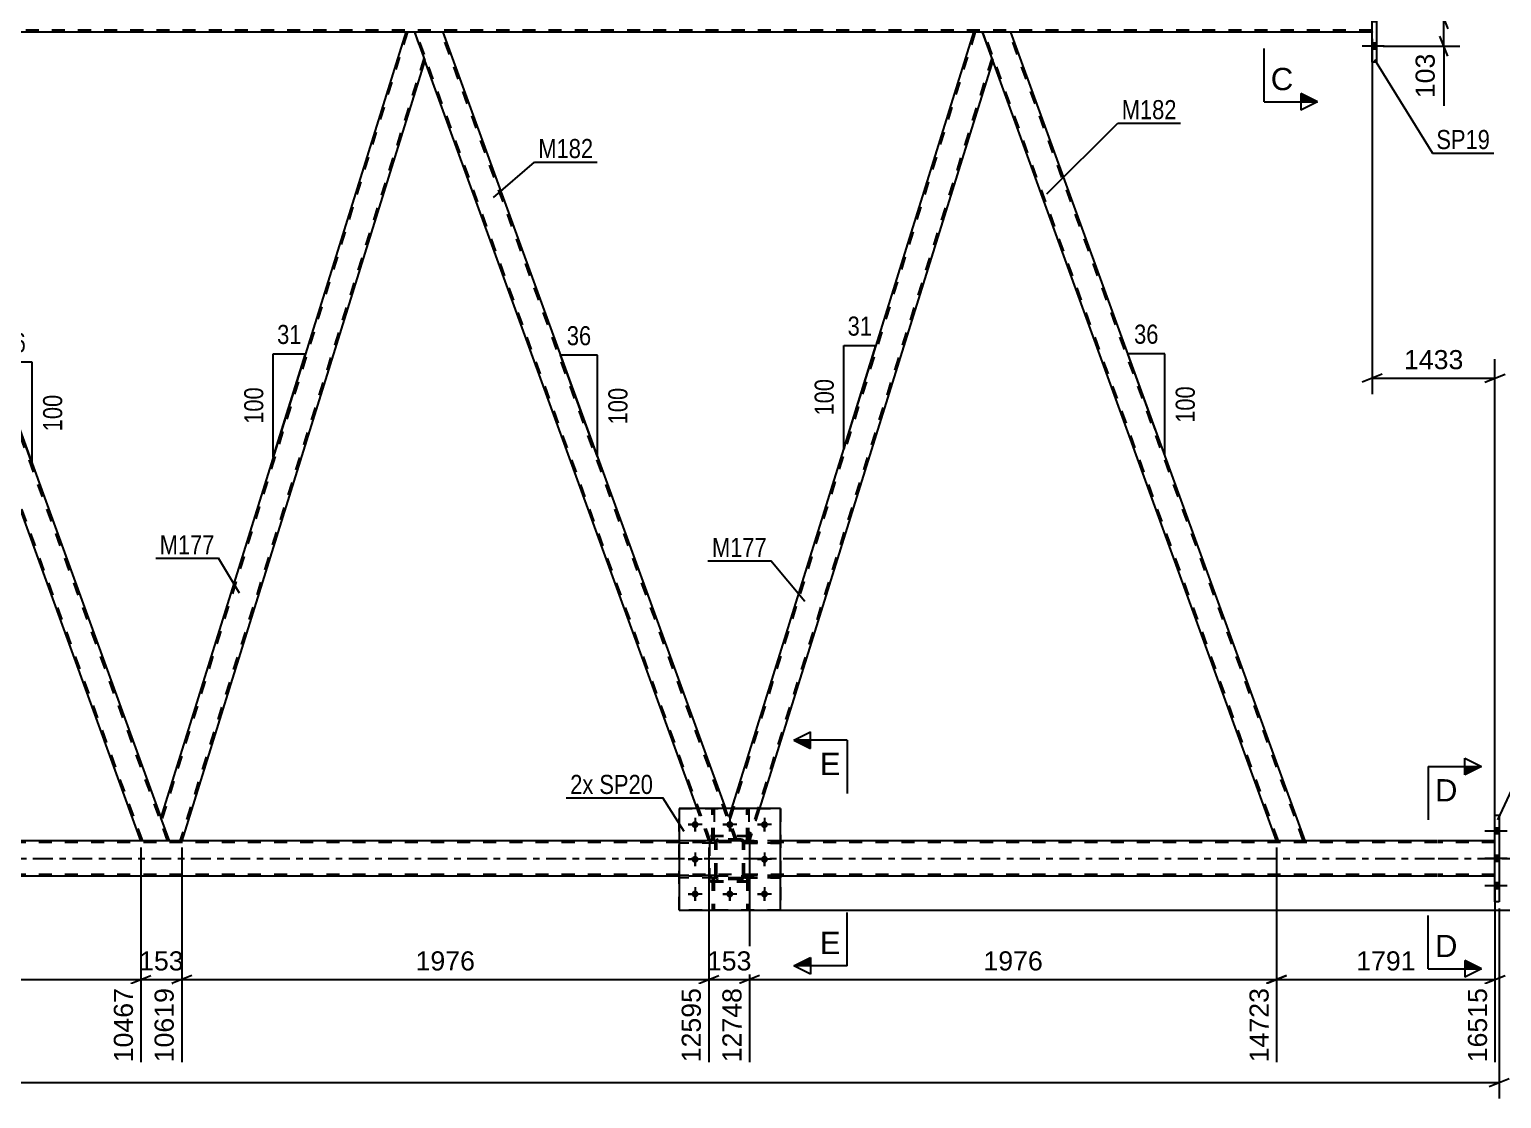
# Model space of a CAD drawing. Header units: millimetres. Extents: x 0 to 841, y 0 to 594.
# Drawn here: x 508.8 to 729.6, y 264.7 to 425 of the extents above; entities that cross this region are included whole.
import ezdxf

# ---------------------------------------------------------------- set-up
doc = ezdxf.new("R2010")
doc.units = ezdxf.units.MM
doc.linetypes.add('DXK_LINE_DOT2', pattern=[3.9198, 1.9599, -1.9599])
doc.linetypes.add('DXK_LINE_DOT3', pattern=[5.9187, 2.979, -0.9799, 0.9799, -0.9799])
doc.styles.add('Arial', font='ARIAL.TTF', dxfattribs={"height": 0.2})
doc.styles.add('Arial Narrow', font='ARIALN.TTF', dxfattribs={"height": 0.2})

# ---------------------------------------------------------------- blocks, each defined once
blk = doc.blocks.new('Bolt-317311778-2483 - 2401')
at = {"linetype": 'Continuous'}
for points in [[(710.79, 430.26), (710.79, 431.14), (710.15, 431.14), (710.15, 430.26)], [(710.79, 430.26), (710.79, 431.14), (710.15, 431.14), (710.15, 430.26)], [(710.79, 430.26), (710.79, 431.14), (710.15, 431.14), (710.15, 430.26)], [(710.79, 426.14), (710.79, 427.02), (710.15, 427.02), (710.15, 426.14)], [(710.79, 426.14), (710.79, 427.02), (710.15, 427.02), (710.15, 426.14)], [(710.79, 422.06), (710.79, 422.94), (710.15, 422.94), (710.15, 422.06)], [(710.79, 422.06), (710.79, 422.94), (710.15, 422.94), (710.15, 422.06)], [(710.79, 422.06), (710.79, 422.94), (710.15, 422.94), (710.15, 422.06)]]:
    blk.add_hatch(color=1, dxfattribs=at).paths.add_polyline_path(points)
at = {"color": 1, "linetype": 'Continuous'}
for p, q in [((711.95, 430.7), (708.63, 430.7)), ((711.95, 430.7), (708.63, 430.7)), ((711.95, 430.7), (708.63, 430.7)), ((710.79, 431.14), (710.15, 431.14)), ((710.79, 431.14), (710.15, 431.14)), ((710.79, 431.14), (710.15, 431.14)), ((710.79, 430.26), (710.15, 430.26)), ((710.79, 430.26), (710.15, 430.26)), ((710.79, 430.26), (710.15, 430.26)), ((711.95, 426.58), (708.63, 426.58)), ((711.95, 426.58), (708.63, 426.58)), ((710.79, 427.02), (710.15, 427.02)), ((710.79, 427.02), (710.15, 427.02)), ((710.79, 426.14), (710.15, 426.14)), ((710.79, 426.14), (710.15, 426.14)), ((711.95, 422.5), (708.63, 422.5)), ((711.95, 422.5), (708.63, 422.5)), ((711.95, 422.5), (708.63, 422.5)), ((710.79, 422.94), (710.15, 422.94)), ((710.79, 422.94), (710.15, 422.94)), ((710.79, 422.94), (710.15, 422.94)), ((710.79, 422.06), (710.15, 422.06)), ((710.79, 422.06), (710.15, 422.06)), ((710.79, 422.06), (710.15, 422.06))]:
    blk.add_line(p, q, dxfattribs=at)
blk = doc.blocks.new('Part-317311778-2814 - 2401')
at = {"color": 2, "linetype": 'Continuous'}
for p, q in [((710.15, 420.1), (710.15, 433.1)), ((710.15, 433.1), (710.79, 433.1)), ((710.79, 433.1), (710.79, 420.1)), ((710.79, 420.1), (710.15, 420.1))]:
    blk.add_line(p, q, dxfattribs=at)
blk = doc.blocks.new('Bolt-317311778-2482 - 2401')
at = {"linetype": 'Continuous'}
for points in [[(729.21, 304.4), (729.21, 305.28), (728.57, 305.28), (728.57, 304.4)], [(729.21, 304.4), (729.21, 305.28), (728.57, 305.28), (728.57, 304.4)], [(729.21, 304.4), (729.21, 305.28), (728.57, 305.28), (728.57, 304.4)], [(729.21, 300.28), (729.21, 301.16), (728.57, 301.16), (728.57, 300.28)], [(729.21, 300.28), (729.21, 301.16), (728.57, 301.16), (728.57, 300.28)], [(729.21, 296.2), (729.21, 297.08), (728.57, 297.08), (728.57, 296.2)], [(729.21, 296.2), (729.21, 297.08), (728.57, 297.08), (728.57, 296.2)], [(729.21, 296.2), (729.21, 297.08), (728.57, 297.08), (728.57, 296.2)]]:
    blk.add_hatch(color=1, dxfattribs=at).paths.add_polyline_path(points)
at = {"color": 1, "linetype": 'Continuous'}
for p, q in [((730.37, 304.84), (727.05, 304.84)), ((730.37, 304.84), (727.05, 304.84)), ((730.37, 304.84), (727.05, 304.84)), ((729.21, 305.28), (728.57, 305.28)), ((729.21, 305.28), (728.57, 305.28)), ((729.21, 305.28), (728.57, 305.28)), ((729.21, 304.4), (728.57, 304.4)), ((729.21, 304.4), (728.57, 304.4)), ((729.21, 304.4), (728.57, 304.4)), ((730.37, 300.72), (727.05, 300.72)), ((730.37, 300.72), (727.05, 300.72)), ((729.21, 301.16), (728.57, 301.16)), ((729.21, 301.16), (728.57, 301.16)), ((729.21, 300.28), (728.57, 300.28)), ((729.21, 300.28), (728.57, 300.28)), ((730.37, 296.64), (727.05, 296.64)), ((730.37, 296.64), (727.05, 296.64)), ((730.37, 296.64), (727.05, 296.64)), ((729.21, 297.08), (728.57, 297.08)), ((729.21, 297.08), (728.57, 297.08)), ((729.21, 297.08), (728.57, 297.08)), ((729.21, 296.2), (728.57, 296.2)), ((729.21, 296.2), (728.57, 296.2)), ((729.21, 296.2), (728.57, 296.2))]:
    blk.add_line(p, q, dxfattribs=at)
blk = doc.blocks.new('Part-317311778-2515 - 2401')
at = {"color": 7, "linetype": 'DXK_LINE_DOT2'}
for p, q in [((719.95, 303.14), (106.9, 303.14)), ((621.44, 303.38), (606.24, 303.38)), ((728.57, 303.14), (720.05, 303.14)), ((728.57, 298.1), (728.57, 303.38)), ((719.95, 298.34), (106.9, 298.34)), ((621.44, 298.1), (606.24, 298.1)), ((728.57, 298.34), (720.05, 298.34))]:
    blk.add_line(p, q, dxfattribs=at)
at = {"color": 2, "linetype": 'Continuous'}
for p, q in [((606.24, 303.38), (451.17, 303.38)), ((719.95, 303.38), (621.44, 303.38)), ((728.57, 303.38), (720.05, 303.38)), ((606.24, 298.1), (451.17, 298.1)), ((719.95, 298.1), (621.44, 298.1)), ((728.57, 298.1), (720.05, 298.1))]:
    blk.add_line(p, q, dxfattribs=at)
at = {"color": 7, "linetype": 'DXK_LINE_DOT3'}
for p, q in [((106.9, 300.74), (719.95, 300.74)), ((720.05, 300.74), (728.57, 300.74))]:
    blk.add_line(p, q, dxfattribs=at)
blk = doc.blocks.new('Part-317311778-2725 - 2401')
at = {"color": 2, "linetype": 'Continuous'}
for p, q in [((611.19, 308.2), (611.19, 308.2)), ((611.51, 308.2), (611.19, 308.2)), ((611.51, 308.2), (611.51, 308.2))]:
    blk.add_line(p, q, dxfattribs=at)
at = {"color": 7, "linetype": 'DXK_LINE_DOT2'}
for p, q in [((611.19, 303.36), (611.19, 308.2)), ((611.51, 303.36), (611.51, 308.2)), ((611.19, 303.96), (611.51, 303.96)), ((611.51, 303.36), (611.19, 303.36))]:
    blk.add_line(p, q, dxfattribs=at)
blk = doc.blocks.new('Part-317311778-2729 - 2401')
at = {"color": 7, "linetype": 'DXK_LINE_DOT2'}
for p, q in [((611.64, 303.12), (611.67, 303.3)), ((611.67, 303.3), (611.64, 303.12)), ((611.64, 298.08), (611.64, 303.12)), ((611.88, 303.12), (611.9, 303.21)), ((611.88, 298.08), (611.88, 303.12)), ((611.9, 303.21), (611.95, 303.29)), ((611.93, 303.56), (612.12, 303.6)), ((612.12, 303.6), (611.93, 303.56)), ((611.95, 303.29), (612.03, 303.34)), ((612.03, 303.34), (612.12, 303.36)), ((615.56, 303.6), (612.12, 303.6)), ((612.12, 303.36), (615.56, 303.36)), ((615.56, 303.6), (615.74, 303.56)), ((615.74, 303.56), (615.56, 303.6)), ((615.56, 303.36), (615.65, 303.34)), ((615.65, 303.34), (615.73, 303.29)), ((615.73, 303.29), (615.78, 303.21)), ((615.78, 303.21), (615.8, 303.12)), ((615.8, 298.08), (615.8, 303.12)), ((616, 303.3), (616.04, 303.12)), ((616.04, 303.12), (616, 303.3)), ((616.04, 298.08), (616.04, 303.12)), ((611.67, 297.9), (611.64, 298.08)), ((611.64, 298.08), (611.67, 297.9)), ((611.9, 297.99), (611.88, 298.08)), ((611.95, 297.91), (611.9, 297.99)), ((615.78, 297.99), (615.73, 297.91)), ((615.8, 298.08), (615.78, 297.99)), ((616.04, 298.08), (616, 297.9)), ((616, 297.9), (616.04, 298.08)), ((612.12, 297.6), (611.93, 297.64)), ((611.93, 297.64), (612.12, 297.6)), ((612.03, 297.86), (611.95, 297.91)), ((612.12, 297.84), (612.03, 297.86)), ((615.56, 297.84), (612.12, 297.84)), ((615.56, 297.6), (612.12, 297.6)), ((615.65, 297.86), (615.56, 297.84)), ((615.74, 297.64), (615.56, 297.6)), ((615.56, 297.6), (615.74, 297.64)), ((615.73, 297.91), (615.65, 297.86))]:
    blk.add_line(p, q, dxfattribs=at)
at = {"color": 7, "linetype": 'DXK_LINE_DOT3'}
blk.add_line((613.84, 300.6), (613.84, 300.6), dxfattribs=at)
at = {"color": 7, "linetype": 'DXK_LINE_DOT2'}
for centre, start, end in [((612.12, 303.12), 112.5, 157.5), ((612.12, 303.12), 112.5, 157.5), ((615.56, 303.12), 22.5, 67.5), ((615.56, 303.12), 22.5, 67.5), ((612.12, 298.08), 202.5, 247.5), ((612.12, 298.08), 202.5, 247.5), ((615.56, 298.08), 292.5, 337.5), ((615.56, 298.08), 292.5, 337.5)]:
    blk.add_arc(centre, 0.48, start, end, dxfattribs=at)
blk = doc.blocks.new('Part-317311778-2520 - 2401')
at = {"color": 7, "linetype": 'DXK_LINE_DOT2'}
for p, q in [((710.15, 428.6), (710.15, 424.6)), ((710.15, 424.92), (74.08, 424.92)), ((570.83, 424.6), (565.26, 424.6)), ((655.97, 424.6), (650.39, 424.6))]:
    blk.add_line(p, q, dxfattribs=at)
at = {"color": 2, "linetype": 'Continuous'}
for p, q in [((565.26, 424.6), (485.7, 424.6)), ((650.39, 424.6), (570.83, 424.6)), ((710.15, 424.6), (655.97, 424.6))]:
    blk.add_line(p, q, dxfattribs=at)
blk = doc.blocks.new('Bolt-317311778-2475 - 2401')
at = {"linetype": 'Continuous'}
for points in [[(609.16, 305.8, -1), (608.12, 305.8, -1)], [(614.36, 305.8, -1), (613.32, 305.8, -1)], [(619.56, 305.8, -1), (618.52, 305.8, -1)], [(609.16, 300.6, -1), (608.12, 300.6, -1)], [(619.56, 300.6, -1), (618.52, 300.6, -1)], [(609.16, 295.4, -1), (608.12, 295.4, -1)], [(614.36, 295.4, -1), (613.32, 295.4, -1)], [(619.56, 295.4, -1), (618.52, 295.4, -1)]]:
    blk.add_hatch(color=1, dxfattribs=at).paths.add_polyline_path(points)
at = {"color": 1, "linetype": 'Continuous'}
for p, q in [((608.64, 306.84), (608.64, 304.76)), ((613.84, 306.84), (613.84, 304.76)), ((619.04, 306.84), (619.04, 304.76)), ((609.68, 305.8), (607.6, 305.8)), ((614.88, 305.8), (612.8, 305.8)), ((620.08, 305.8), (618, 305.8)), ((609.68, 300.6), (607.6, 300.6)), ((608.64, 301.64), (608.64, 299.56)), ((620.08, 300.6), (618, 300.6)), ((619.04, 301.64), (619.04, 299.56)), ((608.64, 296.44), (608.64, 294.36)), ((613.84, 296.44), (613.84, 294.36)), ((619.04, 296.44), (619.04, 294.36)), ((609.68, 295.4), (607.6, 295.4)), ((614.88, 295.4), (612.8, 295.4)), ((620.08, 295.4), (618, 295.4))]:
    blk.add_line(p, q, dxfattribs=at)
blk = doc.blocks.new('Bolt-317311778-2476 - 2401')
at = {"color": 1, "linetype": 'Continuous'}
for p, q in [((608.64, 306.84), (608.64, 306.15)), ((613.84, 306.84), (613.84, 306.15)), ((619.04, 306.84), (619.04, 306.15)), ((607.6, 305.8), (608.29, 305.8)), ((608.64, 304.76), (608.64, 305.45)), ((609.68, 305.8), (608.99, 305.8)), ((612.8, 305.8), (613.49, 305.8)), ((613.84, 304.76), (613.84, 305.45)), ((614.88, 305.8), (614.19, 305.8)), ((618, 305.8), (618.69, 305.8)), ((619.04, 304.76), (619.04, 305.45)), ((620.08, 305.8), (619.39, 305.8)), ((607.6, 300.6), (608.29, 300.6)), ((608.64, 301.64), (608.64, 300.95)), ((608.64, 299.56), (608.64, 300.25)), ((609.68, 300.6), (608.99, 300.6)), ((618, 300.6), (618.69, 300.6)), ((619.04, 301.64), (619.04, 300.95)), ((619.04, 299.56), (619.04, 300.25)), ((620.08, 300.6), (619.39, 300.6)), ((608.64, 296.44), (608.64, 295.75)), ((613.84, 296.44), (613.84, 295.75)), ((619.04, 296.44), (619.04, 295.75)), ((607.6, 295.4), (608.29, 295.4)), ((608.64, 294.36), (608.64, 295.05)), ((609.68, 295.4), (608.99, 295.4)), ((612.8, 295.4), (613.49, 295.4)), ((613.84, 294.36), (613.84, 295.05)), ((614.88, 295.4), (614.19, 295.4)), ((618, 295.4), (618.69, 295.4)), ((619.04, 294.36), (619.04, 295.05)), ((620.08, 295.4), (619.39, 295.4))]:
    blk.add_line(p, q, dxfattribs=at)
blk = doc.blocks.new('Part-317311778-2500 - 2401')
at = {"color": 7, "linetype": 'DXK_LINE_DOT2'}
for p, q in [((616.84, 304), (610.84, 304)), ((610.84, 297.2), (610.84, 304)), ((616.84, 297.2), (616.84, 304)), ((616.84, 297.2), (610.84, 297.2))]:
    blk.add_line(p, q, dxfattribs=at)
blk = doc.blocks.new('Part-317311778-2715 - 2401')
at = {"color": 2, "linetype": 'Continuous'}
for p, q in [((621.44, 308.2), (606.24, 308.2)), ((606.24, 308.2), (606.24, 293)), ((621.44, 293), (621.44, 308.2)), ((606.24, 293), (621.44, 293))]:
    blk.add_line(p, q, dxfattribs=at)
blk = doc.blocks.new('Part-317311778-2720 - 2401')
at = {"color": 7, "linetype": 'DXK_LINE_DOT2'}
for p, q in [((606.24, 293), (606.24, 308.2)), ((606.24, 308.2), (621.44, 308.2)), ((621.44, 308.2), (621.44, 293)), ((621.44, 293), (606.24, 293))]:
    blk.add_line(p, q, dxfattribs=at)
blk = doc.blocks.new('Part-317311778-2721 - 2401')
at = {"color": 7, "linetype": 'DXK_LINE_DOT2'}
for p, q in [((616.04, 303.04), (616.04, 303.36)), ((616.04, 303.36), (621.44, 303.36)), ((621.44, 303.04), (616.04, 303.04)), ((616.64, 303.04), (616.64, 303.36)), ((621.44, 303.36), (621.44, 303.04))]:
    blk.add_line(p, q, dxfattribs=at)
blk = doc.blocks.new('Part-317311778-2722 - 2401')
at = {"color": 7, "linetype": 'DXK_LINE_DOT2'}
for p, q in [((616.04, 297.84), (616.04, 298.16)), ((616.04, 298.16), (621.44, 298.16)), ((616.64, 297.84), (616.64, 298.16)), ((621.44, 298.16), (621.44, 297.84)), ((621.44, 297.84), (616.04, 297.84))]:
    blk.add_line(p, q, dxfattribs=at)
blk = doc.blocks.new('Part-317311778-2723 - 2401')
at = {"color": 7, "linetype": 'DXK_LINE_DOT2'}
for p, q in [((611.64, 303.36), (606.24, 303.36)), ((606.24, 303.04), (606.24, 303.36)), ((611.64, 303.04), (606.24, 303.04)), ((611.04, 303.04), (611.04, 303.36)), ((611.64, 303.36), (611.64, 303.04))]:
    blk.add_line(p, q, dxfattribs=at)
blk = doc.blocks.new('Part-317311778-2724 - 2401')
at = {"color": 7, "linetype": 'DXK_LINE_DOT2'}
for p, q in [((611.64, 298.16), (606.24, 298.16)), ((606.24, 297.84), (606.24, 298.16)), ((611.04, 297.84), (611.04, 298.16)), ((611.64, 298.16), (611.64, 297.84)), ((611.64, 297.84), (606.24, 297.84))]:
    blk.add_line(p, q, dxfattribs=at)
blk = doc.blocks.new('Part-317311778-2726 - 2401')
at = {"color": 2, "linetype": 'Continuous'}
for p, q in [((616.39, 308.2), (616.39, 308.2)), ((616.71, 308.2), (616.39, 308.2)), ((616.71, 308.2), (616.71, 308.2))]:
    blk.add_line(p, q, dxfattribs=at)
at = {"color": 7, "linetype": 'DXK_LINE_DOT2'}
for p, q in [((616.39, 303.36), (616.39, 308.2)), ((616.71, 303.36), (616.71, 308.2)), ((616.39, 303.96), (616.71, 303.96)), ((616.71, 303.36), (616.39, 303.36))]:
    blk.add_line(p, q, dxfattribs=at)
blk = doc.blocks.new('Part-317311778-2727 - 2401')
at = {"color": 7, "linetype": 'DXK_LINE_DOT2'}
for p, q in [((611.51, 297.84), (611.19, 297.84)), ((611.19, 297.84), (611.19, 293)), ((611.19, 297.24), (611.51, 297.24)), ((611.51, 297.84), (611.51, 293)), ((611.19, 293), (611.51, 293))]:
    blk.add_line(p, q, dxfattribs=at)
blk = doc.blocks.new('Part-317311778-2728 - 2401')
at = {"color": 7, "linetype": 'DXK_LINE_DOT2'}
for p, q in [((616.71, 297.84), (616.39, 297.84)), ((616.39, 297.84), (616.39, 293)), ((616.39, 297.24), (616.71, 297.24)), ((616.71, 297.84), (616.71, 293)), ((616.39, 293), (616.71, 293))]:
    blk.add_line(p, q, dxfattribs=at)
blk = doc.blocks.new('Part-317311778-2730 - 2401')
at = {"color": 7, "linetype": 'DXK_LINE_DOT2'}
for p, q in [((621.44, 303.36), (616.04, 303.36)), ((616.04, 303.36), (616.04, 303.04)), ((616.04, 303.04), (621.44, 303.04)), ((616.64, 303.04), (616.64, 303.36)), ((621.44, 303.04), (621.44, 303.36))]:
    blk.add_line(p, q, dxfattribs=at)
blk = doc.blocks.new('Part-317311778-2731 - 2401')
at = {"color": 7, "linetype": 'DXK_LINE_DOT2'}
for p, q in [((621.44, 298.16), (616.04, 298.16)), ((616.04, 298.16), (616.04, 297.84)), ((616.64, 297.84), (616.64, 298.16)), ((621.44, 297.84), (621.44, 298.16)), ((616.04, 297.84), (621.44, 297.84))]:
    blk.add_line(p, q, dxfattribs=at)
blk = doc.blocks.new('Part-317311778-2732 - 2401')
at = {"color": 7, "linetype": 'DXK_LINE_DOT2'}
for p, q in [((611.64, 303.36), (606.24, 303.36)), ((606.24, 303.36), (606.24, 303.04)), ((611.64, 303.04), (606.24, 303.04)), ((611.04, 303.04), (611.04, 303.36)), ((611.64, 303.04), (611.64, 303.36))]:
    blk.add_line(p, q, dxfattribs=at)
blk = doc.blocks.new('Part-317311778-2733 - 2401')
at = {"color": 7, "linetype": 'DXK_LINE_DOT2'}
for p, q in [((611.64, 298.16), (606.24, 298.16)), ((606.24, 298.16), (606.24, 297.84)), ((611.04, 297.84), (611.04, 298.16)), ((611.64, 297.84), (611.64, 298.16)), ((611.64, 297.84), (606.24, 297.84))]:
    blk.add_line(p, q, dxfattribs=at)
blk = doc.blocks.new('Part-317311778-2734 - 2401')
at = {"color": 7, "linetype": 'DXK_LINE_DOT2'}
for p, q in [((611.19, 303.36), (611.19, 308.2)), ((611.19, 308.2), (611.51, 308.2)), ((611.51, 308.2), (611.51, 303.36)), ((611.19, 303.96), (611.51, 303.96)), ((611.51, 303.36), (611.19, 303.36))]:
    blk.add_line(p, q, dxfattribs=at)
blk = doc.blocks.new('Part-317311778-2735 - 2401')
at = {"color": 7, "linetype": 'DXK_LINE_DOT2'}
for p, q in [((616.39, 303.36), (616.39, 308.2)), ((616.39, 308.2), (616.71, 308.2)), ((616.71, 308.2), (616.71, 303.36)), ((616.39, 303.96), (616.71, 303.96)), ((616.71, 303.36), (616.39, 303.36))]:
    blk.add_line(p, q, dxfattribs=at)
blk = doc.blocks.new('Part-317311778-2736 - 2401')
at = {"color": 7, "linetype": 'DXK_LINE_DOT2'}
for p, q in [((611.19, 297.84), (611.51, 297.84)), ((611.19, 297.84), (611.19, 293)), ((611.19, 297.24), (611.51, 297.24)), ((611.51, 297.84), (611.51, 293)), ((611.51, 293), (611.19, 293))]:
    blk.add_line(p, q, dxfattribs=at)
blk = doc.blocks.new('Part-317311778-2737 - 2401')
at = {"color": 7, "linetype": 'DXK_LINE_DOT2'}
for p, q in [((616.39, 297.84), (616.71, 297.84)), ((616.39, 297.84), (616.39, 293)), ((616.39, 297.24), (616.71, 297.24)), ((616.71, 297.84), (616.71, 293)), ((616.71, 293), (616.39, 293))]:
    blk.add_line(p, q, dxfattribs=at)
blk = doc.blocks.new('Part-317311778-2738 - 2401')
at = {"color": 7, "linetype": 'DXK_LINE_DOT2'}
for p, q in [((611.64, 303.12), (611.67, 303.3)), ((611.67, 303.3), (611.64, 303.12)), ((611.64, 298.08), (611.64, 303.12)), ((611.88, 303.12), (611.9, 303.21)), ((611.88, 298.08), (611.88, 303.12)), ((611.9, 303.21), (611.95, 303.29)), ((611.93, 303.56), (612.12, 303.6)), ((612.12, 303.6), (611.93, 303.56)), ((611.95, 303.29), (612.03, 303.34)), ((612.03, 303.34), (612.12, 303.36)), ((615.56, 303.6), (612.12, 303.6)), ((612.12, 303.36), (615.56, 303.36)), ((615.56, 303.6), (615.74, 303.56)), ((615.74, 303.56), (615.56, 303.6)), ((615.56, 303.36), (615.65, 303.34)), ((615.65, 303.34), (615.73, 303.29)), ((615.73, 303.29), (615.78, 303.21)), ((615.78, 303.21), (615.8, 303.12)), ((615.8, 298.08), (615.8, 303.12)), ((616, 303.3), (616.04, 303.12)), ((616.04, 303.12), (616, 303.3)), ((616.04, 298.08), (616.04, 303.12)), ((611.67, 297.9), (611.64, 298.08)), ((611.64, 298.08), (611.67, 297.9)), ((611.9, 297.99), (611.88, 298.08)), ((611.95, 297.91), (611.9, 297.99)), ((615.78, 297.99), (615.73, 297.91)), ((615.8, 298.08), (615.78, 297.99)), ((616.04, 298.08), (616, 297.9)), ((616, 297.9), (616.04, 298.08)), ((612.12, 297.6), (611.93, 297.64)), ((611.93, 297.64), (612.12, 297.6)), ((612.03, 297.86), (611.95, 297.91)), ((612.12, 297.84), (612.03, 297.86)), ((615.56, 297.84), (612.12, 297.84)), ((615.56, 297.6), (612.12, 297.6)), ((615.65, 297.86), (615.56, 297.84)), ((615.74, 297.64), (615.56, 297.6)), ((615.56, 297.6), (615.74, 297.64)), ((615.73, 297.91), (615.65, 297.86))]:
    blk.add_line(p, q, dxfattribs=at)
at = {"color": 7, "linetype": 'DXK_LINE_DOT3'}
blk.add_line((613.84, 300.6), (613.84, 300.6), dxfattribs=at)
at = {"color": 7, "linetype": 'DXK_LINE_DOT2'}
for centre, start, end in [((612.12, 303.12), 112.5, 157.5), ((612.12, 303.12), 112.5, 157.5), ((615.56, 303.12), 22.5, 67.5), ((615.56, 303.12), 22.5, 67.5), ((612.12, 298.08), 202.5, 247.5), ((612.12, 298.08), 202.5, 247.5), ((615.56, 298.08), 292.5, 337.5), ((615.56, 298.08), 292.5, 337.5)]:
    blk.add_arc(centre, 0.48, start, end, dxfattribs=at)
blk = doc.blocks.new('Part-317311778-2739 - 2401')
at = {"color": 7, "linetype": 'DXK_LINE_DOT2'}
for p, q in [((616.84, 304.14), (610.84, 304.14)), ((610.84, 297.34), (610.84, 304.14)), ((616.84, 297.34), (616.84, 304.14)), ((616.84, 297.34), (610.84, 297.34))]:
    blk.add_line(p, q, dxfattribs=at)
blk = doc.blocks.new('Part-317311778-2884 - 2401')
at = {"color": 2, "linetype": 'Continuous'}
for p, q in [((485.7, 424.6), (481.44, 424.6)), ((485.7, 424.6), (528.56, 306.85)), ((525.56, 303.38), (482.99, 420.35))]:
    blk.add_line(p, q, dxfattribs=at)
at = {"color": 7, "linetype": 'DXK_LINE_DOT2'}
for p, q in [((481.44, 424.6), (482.99, 420.35)), ((525.82, 303.38), (481.7, 424.6)), ((481.7, 424.6), (481.72, 424.6)), ((529.56, 303.38), (485.44, 424.6)), ((529.82, 303.38), (528.56, 306.85)), ((529.82, 303.38), (525.56, 303.38))]:
    blk.add_line(p, q, dxfattribs=at)
blk = doc.blocks.new('Part-317311778-2809 - 2401')
at = {"color": 2, "linetype": 'Continuous'}
for p, q in [((728.57, 294.24), (728.57, 307.24)), ((728.57, 307.24), (729.21, 307.24)), ((729.21, 307.24), (729.21, 294.24)), ((729.21, 294.24), (728.57, 294.24))]:
    blk.add_line(p, q, dxfattribs=at)
blk = doc.blocks.new('Part-317311778-2834 - 2401')
at = {"color": 7, "linetype": 'DXK_LINE_DOT2'}
for p, q in [((650.65, 424.6), (613.83, 306.48)), ((653.12, 420.73), (616.55, 303.38)), ((614.11, 308.2), (613.69, 306.85)), ((614.95, 303.38), (613.69, 306.85)), ((618.3, 308.2), (616.8, 303.38)), ((616.8, 303.38), (614.95, 303.38))]:
    blk.add_line(p, q, dxfattribs=at)
at = {"color": 2, "linetype": 'Continuous'}
for p, q in [((650.39, 424.6), (614.11, 308.2)), ((651.71, 424.6), (650.39, 424.6)), ((653.26, 420.35), (651.71, 424.6)), ((653.26, 420.35), (618.3, 308.2))]:
    blk.add_line(p, q, dxfattribs=at)
blk = doc.blocks.new('Part-317311778-2839 - 2401')
at = {"color": 2, "linetype": 'Continuous'}
for p, q in [((565.26, 424.6), (528.56, 306.85)), ((566.58, 424.6), (565.26, 424.6)), ((566.58, 424.6), (568.12, 420.35)), ((568.12, 420.35), (531.67, 303.38)), ((529.82, 303.38), (528.56, 306.85))]:
    blk.add_line(p, q, dxfattribs=at)
at = {"color": 7, "linetype": 'DXK_LINE_DOT2'}
for p, q in [((565.51, 424.6), (528.69, 306.48)), ((567.99, 420.73), (531.41, 303.38)), ((531.67, 303.38), (529.82, 303.38))]:
    blk.add_line(p, q, dxfattribs=at)
blk = doc.blocks.new('Part-317311778-2874 - 2401')
at = {"color": 2, "linetype": 'Continuous'}
for p, q in [((655.97, 424.6), (651.71, 424.6)), ((700.09, 303.38), (655.97, 424.6)), ((695.83, 303.38), (653.26, 420.35))]:
    blk.add_line(p, q, dxfattribs=at)
at = {"color": 7, "linetype": 'DXK_LINE_DOT2'}
for p, q in [((651.71, 424.6), (653.26, 420.35)), ((696.09, 303.38), (651.97, 424.6)), ((651.97, 424.6), (651.99, 424.6)), ((699.83, 303.38), (655.71, 424.6)), ((700.09, 303.38), (695.83, 303.38))]:
    blk.add_line(p, q, dxfattribs=at)
blk = doc.blocks.new('Part-317311778-2879 - 2401')
at = {"color": 2, "linetype": 'Continuous'}
for p, q in [((570.83, 424.6), (566.58, 424.6)), ((570.83, 424.6), (613.2, 308.2)), ((608.95, 308.2), (568.12, 420.35))]:
    blk.add_line(p, q, dxfattribs=at)
at = {"color": 7, "linetype": 'DXK_LINE_DOT2'}
for p, q in [((566.58, 424.6), (568.12, 420.35)), ((610.95, 303.38), (566.83, 424.6)), ((566.83, 424.6), (566.85, 424.6)), ((614.7, 303.38), (570.58, 424.6)), ((610.7, 303.38), (608.95, 308.2)), ((614.95, 303.38), (613.2, 308.2)), ((614.95, 303.38), (610.7, 303.38))]:
    blk.add_line(p, q, dxfattribs=at)
blk = doc.blocks.new('StraightDimension-317311778-3072 - 2401')
at = {"color": 7, "linetype": 'Continuous'}
for p, q in [((525.56, 302.38), (525.56, 270.17)), ((531.67, 302.38), (531.67, 270.17)), ((524.06, 281.99), (527.06, 283.19)), ((525.56, 282.59), (531.67, 282.59)), ((533.17, 283.19), (530.17, 281.99))]:
    blk.add_line(p, q, dxfattribs=at)
at = {"color": 0}
blk.add_wipeout([(532.55, 283.34), (532.55, 287.54), (524.68, 287.54), (524.68, 283.34)], dxfattribs=at)
at = {"color": 0, "linetype": 'Continuous'}
blk.add_wipeout([(531.07, 281.89), (526.87, 281.89), (526.87, 269.57), (531.07, 269.57)], dxfattribs=at)
at = {"color": 3, "style": 'Arial'}
blk.add_text('153', height=2.865, dxfattribs=at).set_placement((525.28, 283.94))
at = {"color": 3, "linetype": 'Continuous', "style": 'Arial'}
blk.add_text('10619', height=2.865, rotation=90.0002, dxfattribs=at).set_placement((530.47, 270.17))
blk = doc.blocks.new('AngleDimension-317311778-10667 - 2401')
at = {"color": 7, "linetype": 'Continuous'}
for p, q in [((677.69, 364.93), (673.51, 376.4)), ((679.06, 376.4), (673.51, 376.4)), ((679.06, 361.17), (673.51, 376.4)), ((679.06, 361.17), (679.06, 376.4))]:
    blk.add_line(p, q, dxfattribs=at)
at = {"color": 0}
for points in [[(678.71, 377.3), (678.71, 381.5), (673.86, 381.5), (673.86, 377.3)], [(684.16, 372.13), (679.96, 372.13), (679.96, 365.44), (684.16, 365.44)]]:
    blk.add_wipeout(points, dxfattribs=at)
at = {"color": 3, "style": 'Arial Narrow'}
blk.add_text('36', height=2.863, dxfattribs=at).set_placement((674.46, 377.9))
blk.add_text('100', height=2.863, rotation=90.0002, dxfattribs=at).set_placement((683.56, 366.04))
blk = doc.blocks.new('StraightDimension-317311778-3341 - 2401')
at = {"color": 7, "linetype": 'Continuous'}
for p, q in [((729.21, 293.24), (729.21, 264.74)), ((64.82, 267.14), (729.21, 267.14)), ((727.71, 266.54), (730.71, 267.74))]:
    blk.add_line(p, q, dxfattribs=at)
blk = doc.blocks.new('AngleDimension-317311778-10639 - 2401')
at = {"color": 7, "linetype": 'Continuous'}
for p, q in [((545.4, 376.36), (550.22, 376.36)), ((545.4, 360.9), (550.22, 376.36)), ((545.4, 360.9), (545.4, 376.36)), ((546.49, 364.39), (550.22, 376.36))]:
    blk.add_line(p, q, dxfattribs=at)
at = {"color": 0}
for points in [[(550.24, 377.26), (550.24, 381.46), (545.38, 381.46), (545.38, 377.26)], [(544.5, 371.97), (540.3, 371.97), (540.3, 365.29), (544.5, 365.29)]]:
    blk.add_wipeout(points, dxfattribs=at)
at = {"color": 3, "style": 'Arial Narrow'}
blk.add_text('31', height=2.863, dxfattribs=at).set_placement((545.98, 377.86))
blk.add_text('100', height=2.863, rotation=90.0002, dxfattribs=at).set_placement((543.9, 365.89))
blk = doc.blocks.new('StraightDimension-317311778-3331 - 2401')
at = {"color": 7, "linetype": 'Continuous'}
for p, q in [((705.32, 444.2), (759.71, 444.2)), ((757.91, 442.7), (756.71, 445.7)), ((757.31, 293), (757.31, 444.2)), ((756.71, 294.5), (757.91, 291.5)), ((614.84, 293), (759.71, 293))]:
    blk.add_line(p, q, dxfattribs=at)
at = {"color": 0}
blk.add_wipeout([(756.56, 373.65), (752.36, 373.65), (752.36, 363.55), (756.56, 363.55)], dxfattribs=at)
at = {"color": 3, "style": 'Arial'}
blk.add_text('3780', height=2.865, rotation=90.0002, dxfattribs=at).set_placement((755.96, 364.15))
blk = doc.blocks.new('StraightDimension-317311778-3326 - 2401')
at = {"color": 7, "linetype": 'Continuous'}
for p, q in [((710.15, 423.6), (710.15, 370.33)), ((728.57, 304.38), (728.57, 375.58)), ((711.65, 373.33), (708.65, 372.13)), ((727.07, 372.13), (730.07, 373.33)), ((710.15, 372.73), (728.57, 372.73))]:
    blk.add_line(p, q, dxfattribs=at)
at = {"color": 0}
blk.add_wipeout([(724.41, 373.48), (724.41, 377.68), (714.32, 377.68), (714.32, 373.48)], dxfattribs=at)
at = {"color": 3, "style": 'Arial'}
blk.add_text('1433', height=2.865, dxfattribs=at).set_placement((714.92, 374.08))
blk = doc.blocks.new('StraightDimension-317311778-2985 - 2401')
at = {"color": 7, "linetype": 'Continuous'}
for p, q in [((695.83, 302.38), (695.83, 270.17)), ((728.57, 297.1), (728.57, 270.17)), ((697.33, 283.19), (694.33, 281.99)), ((695.83, 282.59), (728.57, 282.59)), ((727.07, 281.99), (730.07, 283.19))]:
    blk.add_line(p, q, dxfattribs=at)
at = {"color": 0}
blk.add_wipeout([(717.25, 283.34), (717.25, 287.54), (707.16, 287.54), (707.16, 283.34)], dxfattribs=at)
at = {"color": 0, "linetype": 'Continuous'}
blk.add_wipeout([(727.97, 281.89), (723.77, 281.89), (723.77, 269.57), (727.97, 269.57)], dxfattribs=at)
at = {"color": 3, "style": 'Arial'}
blk.add_text('1791', height=2.865, dxfattribs=at).set_placement((707.76, 283.94))
at = {"color": 3, "linetype": 'Continuous', "style": 'Arial'}
blk.add_text('16515', height=2.865, rotation=90.0002, dxfattribs=at).set_placement((727.37, 270.17))
blk = doc.blocks.new('StraightDimension-317311778-3004 - 2401')
at = {"color": 7, "linetype": 'Continuous'}
for p, q in [((616.8, 302.38), (616.8, 270.17)), ((695.83, 302.38), (695.83, 270.17)), ((618.3, 283.19), (615.3, 281.99)), ((616.8, 282.59), (695.83, 282.59)), ((694.33, 281.99), (697.33, 283.19))]:
    blk.add_line(p, q, dxfattribs=at)
at = {"color": 0}
blk.add_wipeout([(661.36, 283.34), (661.36, 287.54), (651.27, 287.54), (651.27, 283.34)], dxfattribs=at)
at = {"color": 0, "linetype": 'Continuous'}
blk.add_wipeout([(695.23, 281.89), (691.03, 281.89), (691.03, 269.57), (695.23, 269.57)], dxfattribs=at)
at = {"color": 3, "style": 'Arial'}
blk.add_text('1976', height=2.865, dxfattribs=at).set_placement((651.87, 283.94))
at = {"color": 3, "linetype": 'Continuous', "style": 'Arial'}
blk.add_text('14723', height=2.865, rotation=90.0002, dxfattribs=at).set_placement((694.63, 270.17))
blk = doc.blocks.new('StraightDimension-317311778-3028 - 2401')
at = {"color": 7, "linetype": 'Continuous'}
for p, q in [((610.7, 302.38), (610.7, 270.17)), ((616.8, 302.38), (616.8, 270.17)), ((609.2, 281.99), (612.2, 283.19)), ((610.7, 282.59), (616.8, 282.59)), ((618.3, 283.19), (615.3, 281.99))]:
    blk.add_line(p, q, dxfattribs=at)
at = {"color": 0}
blk.add_wipeout([(617.68, 283.34), (617.68, 287.54), (609.81, 287.54), (609.81, 283.34)], dxfattribs=at)
at = {"color": 0, "linetype": 'Continuous'}
blk.add_wipeout([(616.2, 281.89), (612, 281.89), (612, 269.57), (616.2, 269.57)], dxfattribs=at)
at = {"color": 3, "style": 'Arial'}
blk.add_text('153', height=2.865, dxfattribs=at).set_placement((610.41, 283.94))
at = {"color": 3, "linetype": 'Continuous', "style": 'Arial'}
blk.add_text('12748', height=2.865, rotation=90.0002, dxfattribs=at).set_placement((615.6, 270.17))
blk = doc.blocks.new('StraightDimension-317311778-3052 - 2401')
at = {"color": 7, "linetype": 'Continuous'}
for p, q in [((531.67, 302.38), (531.67, 270.17)), ((610.7, 302.38), (610.7, 270.17)), ((533.17, 283.19), (530.17, 281.99)), ((531.67, 282.59), (610.7, 282.59)), ((609.2, 281.99), (612.2, 283.19))]:
    blk.add_line(p, q, dxfattribs=at)
at = {"color": 0}
blk.add_wipeout([(576.23, 283.34), (576.23, 287.54), (566.13, 287.54), (566.13, 283.34)], dxfattribs=at)
at = {"color": 0, "linetype": 'Continuous'}
blk.add_wipeout([(610.1, 281.89), (605.9, 281.89), (605.9, 269.57), (610.1, 269.57)], dxfattribs=at)
at = {"color": 3, "style": 'Arial'}
blk.add_text('1976', height=2.865, dxfattribs=at).set_placement((566.73, 283.94))
at = {"color": 3, "linetype": 'Continuous', "style": 'Arial'}
blk.add_text('12595', height=2.865, rotation=90.0002, dxfattribs=at).set_placement((609.5, 270.17))
blk = doc.blocks.new('StraightDimension-317311778-3092 - 2401')
at = {"color": 7, "linetype": 'Continuous'}
for p, q in [((446.53, 302.38), (446.53, 272.39)), ((525.56, 302.38), (525.56, 270.17)), ((448.03, 283.19), (445.03, 281.99)), ((446.53, 282.59), (525.56, 282.59)), ((524.06, 281.99), (527.06, 283.19))]:
    blk.add_line(p, q, dxfattribs=at)
at = {"color": 0}
blk.add_wipeout([(491.09, 283.34), (491.09, 287.54), (481, 287.54), (481, 283.34)], dxfattribs=at)
at = {"color": 0, "linetype": 'Continuous'}
blk.add_wipeout([(524.96, 281.89), (520.76, 281.89), (520.76, 269.57), (524.96, 269.57)], dxfattribs=at)
at = {"color": 3, "style": 'Arial'}
blk.add_text('1976', height=2.865, dxfattribs=at).set_placement((481.6, 283.94))
at = {"color": 3, "linetype": 'Continuous', "style": 'Arial'}
blk.add_text('10467', height=2.865, rotation=90.0002, dxfattribs=at).set_placement((524.36, 270.17))
blk = doc.blocks.new('StraightDimension-317311778-3377 - 2401')
at = {"color": 7, "linetype": 'Continuous'}
for p, q in [((711.79, 426.6), (723.28, 426.6)), ((720.28, 428.1), (721.48, 425.1)), ((720.88, 422.5), (720.88, 426.6)), ((721.48, 421), (720.28, 424)), ((711.79, 422.5), (723.28, 422.5))]:
    blk.add_line(p, q, dxfattribs=at)
at = {"color": 0}
blk.add_wipeout([(720.13, 421.98), (715.93, 421.98), (715.93, 414.11), (720.13, 414.11)], dxfattribs=at)
at = {"color": 7, "linetype": 'Continuous'}
blk.add_line((720.88, 422.5), (720.88, 413.58), dxfattribs=at)
blk.add_line((720.88, 422.5), (720.88, 413.58), dxfattribs=at)
at = {"color": 3, "style": 'Arial'}
blk.add_text('103', height=2.865, rotation=90.0002, dxfattribs=at).set_placement((719.53, 414.71))
blk = doc.blocks.new('AngleDimension-317311778-4078 - 2401')
at = {"color": 7, "linetype": 'Continuous'}
for p, q in [((630.93, 377.61), (635.75, 377.61)), ((630.93, 362.14), (635.75, 377.61)), ((630.93, 362.14), (630.93, 377.61)), ((631.16, 362.9), (630.93, 362.14))]:
    blk.add_line(p, q, dxfattribs=at)
at = {"color": 0}
for points in [[(635.76, 378.51), (635.76, 382.71), (630.91, 382.71), (630.91, 378.51)], [(630.03, 373.22), (625.83, 373.22), (625.83, 366.54), (630.03, 366.54)]]:
    blk.add_wipeout(points, dxfattribs=at)
at = {"color": 3, "style": 'Arial Narrow'}
blk.add_text('31', height=2.863, dxfattribs=at).set_placement((631.51, 379.11))
blk.add_text('100', height=2.863, rotation=90.0002, dxfattribs=at).set_placement((629.43, 367.14))
blk = doc.blocks.new('StraightDimension-317311778-10281 - 2401')
at = {"color": 7, "linetype": 'Continuous'}
for p, q in [((711.15, 426.6), (750.45, 426.6)), ((748.65, 425.1), (747.45, 428.1)), ((748.05, 300.74), (748.05, 426.6)), ((729.57, 300.74), (750.45, 300.74)), ((747.45, 302.24), (748.65, 299.24))]:
    blk.add_line(p, q, dxfattribs=at)
at = {"color": 0}
blk.add_wipeout([(747.3, 368.72), (743.1, 368.72), (743.1, 358.63), (747.3, 358.63)], dxfattribs=at)
at = {"color": 3, "style": 'Arial'}
blk.add_text('3146', height=2.865, rotation=90.0002, dxfattribs=at).set_placement((746.7, 359.23))
blk = doc.blocks.new('AngleDimension-317311778-10625 - 2401')
at = {"color": 7, "linetype": 'Continuous'}
for p, q in [((506.79, 366.67), (503.71, 375.12)), ((509.25, 375.12), (503.71, 375.12)), ((509.25, 359.9), (503.71, 375.12)), ((509.25, 359.9), (509.25, 375.12))]:
    blk.add_line(p, q, dxfattribs=at)
at = {"color": 0}
for points in [[(508.91, 376.02), (508.91, 380.22), (504.05, 380.22), (504.05, 376.02)], [(514.35, 370.85), (510.15, 370.85), (510.15, 364.17), (514.35, 364.17)]]:
    blk.add_wipeout(points, dxfattribs=at)
at = {"color": 3, "style": 'Arial Narrow'}
blk.add_text('36', height=2.863, dxfattribs=at).set_placement((504.65, 376.62))
blk.add_text('100', height=2.863, rotation=90.0002, dxfattribs=at).set_placement((513.75, 364.77))
blk = doc.blocks.new('AngleDimension-317311778-10653 - 2401')
at = {"color": 7, "linetype": 'Continuous'}
for p, q in [((592.28, 365.68), (588.46, 376.17)), ((594, 376.17), (588.46, 376.17)), ((594, 360.94), (588.46, 376.17)), ((594, 360.94), (594, 376.17))]:
    blk.add_line(p, q, dxfattribs=at)
at = {"color": 0}
for points in [[(593.66, 377.07), (593.66, 381.27), (588.81, 381.27), (588.81, 377.07)], [(599.1, 371.9), (594.9, 371.9), (594.9, 365.21), (599.1, 365.21)]]:
    blk.add_wipeout(points, dxfattribs=at)
at = {"color": 3, "style": 'Arial Narrow'}
blk.add_text('36', height=2.863, dxfattribs=at).set_placement((589.41, 377.67))
blk.add_text('100', height=2.863, rotation=90.0002, dxfattribs=at).set_placement((598.5, 365.81))
blk = doc.blocks.new('SectionMark-317311778-4142 - 2401')
at = {"linetype": 'Continuous'}
for points in [[(625.94, 318.48), (625.94, 317.23), (623.44, 318.48)], [(625.94, 285.9), (625.94, 284.65), (623.44, 284.65)]]:
    blk.add_hatch(color=6, dxfattribs=at).paths.add_polyline_path(points)
at = {"color": 6, "linetype": 'Continuous'}
for p, q in [((623.44, 318.48), (625.94, 319.73)), ((631.44, 318.48), (623.44, 318.48)), ((623.44, 318.48), (625.94, 317.23)), ((625.94, 317.23), (625.94, 319.73)), ((623.44, 284.65), (625.94, 285.9)), ((625.94, 285.9), (625.94, 283.4)), ((631.44, 284.65), (623.44, 284.65)), ((625.94, 283.4), (623.44, 284.65))]:
    blk.add_line(p, q, dxfattribs=at)
at = {"color": 0, "linetype": 'Continuous'}
for points in [[(630.44, 313.23), (630.44, 316.73), (627.33, 316.73), (627.33, 313.23)], [(630.44, 286.4), (630.44, 289.9), (627.33, 289.9), (627.33, 286.4)]]:
    blk.add_wipeout(points, dxfattribs=at)
at = {"color": 6, "linetype": 'Continuous'}
for p, q in [((631.44, 318.48), (631.44, 310.48)), ((631.44, 284.65), (631.44, 292.65))]:
    blk.add_line(p, q, dxfattribs=at)
at = {"color": 3, "linetype": 'Continuous', "style": 'Arial'}
for p in [(627.33, 313.23), (627.33, 286.4)]:
    blk.add_text('E', height=3.34, dxfattribs=at).set_placement(p)
blk = doc.blocks.new('Mark-317311778-2870 - 2401')
at = {"color": 0}
blk.add_wipeout([(680.83, 411.56), (680.83, 414.56), (672.61, 414.56), (672.61, 411.56)], dxfattribs=at)
blk.add_wipeout([(680.83, 411.56), (680.83, 414.56), (672.61, 414.56), (672.61, 411.56)], dxfattribs=at)
at = {"color": 30, "linetype": 'Continuous'}
for p, q in [((661.4, 400.35), (672.01, 410.96)), ((672.01, 410.96), (681.43, 410.96))]:
    blk.add_line(p, q, dxfattribs=at)
at = {"color": 3, "style": 'Arial Narrow'}
blk.add_text('M182', height=2.863, dxfattribs=at).set_placement((672.61, 411.56))
blk = doc.blocks.new('Mark-317311778-2805 - 2401')
at = {"color": 0}
blk.add_wipeout([(743.28, 319.26), (743.28, 322.26), (735.24, 322.26), (735.24, 319.26)], dxfattribs=at)
blk.add_wipeout([(743.28, 319.26), (743.28, 322.26), (735.24, 322.26), (735.24, 319.26)], dxfattribs=at)
at = {"color": 30, "linetype": 'Continuous'}
for p, q in [((729.01, 306.54), (734.64, 318.66)), ((734.64, 318.66), (743.88, 318.66))]:
    blk.add_line(p, q, dxfattribs=at)
at = {"color": 3, "style": 'Arial Narrow'}
blk.add_text('SP19', height=2.863, dxfattribs=at).set_placement((735.24, 319.26))
blk = doc.blocks.new('Mark-317311778-2810 - 2401')
at = {"color": 0}
blk.add_wipeout([(727.82, 407.08), (727.82, 410.08), (719.78, 410.08), (719.78, 407.08)], dxfattribs=at)
blk.add_wipeout([(727.82, 407.08), (727.82, 410.08), (719.78, 410.08), (719.78, 407.08)], dxfattribs=at)
at = {"color": 30, "linetype": 'Continuous'}
for p, q in [((710.51, 420.53), (719.18, 406.48)), ((719.18, 406.48), (728.42, 406.48))]:
    blk.add_line(p, q, dxfattribs=at)
at = {"color": 3, "style": 'Arial Narrow'}
blk.add_text('SP19', height=2.863, dxfattribs=at).set_placement((719.78, 407.08))
blk = doc.blocks.new('Mark-317311778-2830 - 2401')
at = {"color": 0}
blk.add_wipeout([(619.4, 345.93), (619.4, 348.93), (611.17, 348.93), (611.17, 345.93)], dxfattribs=at)
blk.add_wipeout([(619.4, 345.93), (619.4, 348.93), (611.17, 348.93), (611.17, 345.93)], dxfattribs=at)
at = {"color": 30, "linetype": 'Continuous'}
for p in [(610.57, 345.33), (625.07, 339.27)]:
    blk.add_line(p, (620, 345.33), dxfattribs=at)
at = {"color": 3, "style": 'Arial Narrow'}
blk.add_text('M177', height=2.863, dxfattribs=at).set_placement((611.17, 345.93))
blk = doc.blocks.new('Mark-317311778-2835 - 2401')
at = {"color": 0}
blk.add_wipeout([(536.59, 346.33), (536.59, 349.33), (528.37, 349.33), (528.37, 346.33)], dxfattribs=at)
blk.add_wipeout([(536.59, 346.33), (536.59, 349.33), (528.37, 349.33), (528.37, 346.33)], dxfattribs=at)
at = {"color": 30, "linetype": 'Continuous'}
for p in [(527.77, 345.73), (540.32, 340.51)]:
    blk.add_line(p, (537.19, 345.73), dxfattribs=at)
at = {"color": 3, "style": 'Arial Narrow'}
blk.add_text('M177', height=2.863, dxfattribs=at).set_placement((528.37, 346.33))
blk = doc.blocks.new('SectionMark-317311778-4138 - 2401')
at = {"linetype": 'Continuous'}
for points in [[(699.45, 438.24), (699.45, 439.49), (701.95, 439.49)], [(699.45, 414.16), (699.45, 415.41), (701.95, 414.16)]]:
    blk.add_hatch(color=6, dxfattribs=at).paths.add_polyline_path(points)
at = {"color": 6, "linetype": 'Continuous'}
for p, q in [((693.95, 439.49), (701.95, 439.49)), ((699.45, 438.24), (699.45, 440.74)), ((699.45, 440.74), (701.95, 439.49)), ((701.95, 439.49), (699.45, 438.24)), ((701.95, 414.16), (699.45, 415.41)), ((699.45, 415.41), (699.45, 412.91)), ((693.95, 414.16), (701.95, 414.16)), ((701.95, 414.16), (699.45, 412.91))]:
    blk.add_line(p, q, dxfattribs=at)
at = {"color": 0, "linetype": 'Continuous'}
for points in [[(698.32, 434.24), (698.32, 437.74), (694.95, 437.74), (694.95, 434.24)], [(698.32, 415.91), (698.32, 419.41), (694.95, 419.41), (694.95, 415.91)]]:
    blk.add_wipeout(points, dxfattribs=at)
at = {"color": 6, "linetype": 'Continuous'}
for p, q in [((693.95, 439.49), (693.95, 431.49)), ((693.95, 414.16), (693.95, 422.16))]:
    blk.add_line(p, q, dxfattribs=at)
at = {"color": 3, "linetype": 'Continuous', "style": 'Arial'}
for p in [(694.95, 434.24), (694.95, 415.91)]:
    blk.add_text('C', height=3.34, dxfattribs=at).set_placement(p)
blk = doc.blocks.new('Mark-317311778-2875 - 2401')
at = {"color": 0}
blk.add_wipeout([(593.37, 405.73), (593.37, 408.73), (585.14, 408.73), (585.14, 405.73)], dxfattribs=at)
blk.add_wipeout([(593.37, 405.73), (593.37, 408.73), (585.14, 408.73), (585.14, 405.73)], dxfattribs=at)
at = {"color": 30, "linetype": 'Continuous'}
for p, q in [((578.44, 399.8), (584.54, 405.13)), ((584.54, 405.13), (593.97, 405.13))]:
    blk.add_line(p, q, dxfattribs=at)
at = {"color": 3, "style": 'Arial Narrow'}
blk.add_text('M182', height=2.863, dxfattribs=at).set_placement((585.14, 405.73))
blk = doc.blocks.new('SectionMark-317311778-4128 - 2401')
at = {"linetype": 'Continuous'}
for points in [[(724.07, 313.28), (724.07, 314.53), (726.57, 314.53)], [(724.07, 284.19), (724.07, 285.44), (726.57, 284.19)]]:
    blk.add_hatch(color=6, dxfattribs=at).paths.add_polyline_path(points)
at = {"color": 6, "linetype": 'Continuous'}
for p, q in [((724.07, 313.28), (724.07, 315.78)), ((724.07, 315.78), (726.57, 314.53)), ((718.57, 314.53), (726.57, 314.53)), ((726.57, 314.53), (724.07, 313.28)), ((726.57, 284.19), (724.07, 285.44)), ((724.07, 285.44), (724.07, 282.94)), ((718.57, 284.19), (726.57, 284.19)), ((726.57, 284.19), (724.07, 282.94))]:
    blk.add_line(p, q, dxfattribs=at)
at = {"color": 0, "linetype": 'Continuous'}
for points in [[(722.94, 309.28), (722.94, 312.78), (719.57, 312.78), (719.57, 309.28)], [(722.94, 285.94), (722.94, 289.44), (719.57, 289.44), (719.57, 285.94)]]:
    blk.add_wipeout(points, dxfattribs=at)
at = {"color": 6, "linetype": 'Continuous'}
for p, q in [((718.57, 314.53), (718.57, 306.53)), ((718.57, 284.19), (718.57, 292.19))]:
    blk.add_line(p, q, dxfattribs=at)
at = {"color": 3, "linetype": 'Continuous', "style": 'Arial'}
for p in [(719.57, 309.28), (719.57, 285.94)]:
    blk.add_text('D', height=3.34, dxfattribs=at).set_placement(p)
blk = doc.blocks.new('MarkSet-317311778-4209 - 2401')
at = {"color": 30, "linetype": 'Continuous'}
blk.add_line((606.98, 304.75), (603.83, 309.8), dxfattribs=at)
at = {"color": 0}
blk.add_wipeout([(593.39, 310.4), (593.39, 313.4), (589.92, 313.4), (589.92, 310.4)], dxfattribs=at)
blk.add_wipeout([(593.39, 310.4), (593.39, 313.4), (589.92, 313.4), (589.92, 310.4)], dxfattribs=at)
blk.add_wipeout([(602.33, 310.4), (602.33, 313.4), (594.29, 313.4), (594.29, 310.4)], dxfattribs=at)
blk.add_wipeout([(602.33, 310.4), (602.33, 313.4), (594.29, 313.4), (594.29, 310.4)], dxfattribs=at)
at = {"color": 30, "linetype": 'Continuous'}
blk.add_line((589.32, 309.8), (603.83, 309.8), dxfattribs=at)
at = {"color": 3, "style": 'Arial Narrow'}
for s, p in [('2x', (589.92, 310.4)), ('SP20', (594.29, 310.4))]:
    blk.add_text(s, height=2.863, dxfattribs=at).set_placement(p)

msp = doc.modelspace()

# ---------------------------------------------------------------- block references
for name in ['Part-317311778-2814 - 2401', 'Bolt-317311778-2483 - 2401', 'Part-317311778-2520 - 2401', 'Part-317311778-2884 - 2401', 'Part-317311778-2839 - 2401', 'Part-317311778-2879 - 2401', 'Part-317311778-2834 - 2401', 'Part-317311778-2874 - 2401', 'Part-317311778-2715 - 2401', 'Part-317311778-2720 - 2401', 'Bolt-317311778-2475 - 2401', 'Bolt-317311778-2476 - 2401', 'Part-317311778-2725 - 2401', 'Part-317311778-2734 - 2401', 'Part-317311778-2726 - 2401', 'Part-317311778-2735 - 2401', 'Part-317311778-2809 - 2401', 'Bolt-317311778-2482 - 2401', 'Part-317311778-2515 - 2401', 'Part-317311778-2723 - 2401', 'Part-317311778-2732 - 2401', 'Part-317311778-2739 - 2401', 'Part-317311778-2500 - 2401', 'Part-317311778-2729 - 2401', 'Part-317311778-2738 - 2401', 'Part-317311778-2721 - 2401', 'Part-317311778-2730 - 2401', 'Part-317311778-2724 - 2401', 'Part-317311778-2733 - 2401', 'Part-317311778-2722 - 2401', 'Part-317311778-2731 - 2401', 'Part-317311778-2727 - 2401', 'Part-317311778-2736 - 2401', 'Part-317311778-2728 - 2401', 'Part-317311778-2737 - 2401']:
    msp.add_blockref(name, (0, 0))

# ---------------------------------------------------------------- next in the draw order: block references
for name in ['AngleDimension-317311778-10667 - 2401', 'StraightDimension-317311778-3072 - 2401']:
    msp.add_blockref(name, (0, 0))

# ---------------------------------------------------------------- next in the draw order: block references
msp.add_blockref('StraightDimension-317311778-3341 - 2401', (0, 0))

# ---------------------------------------------------------------- next in the draw order: block references
for name in ['StraightDimension-317311778-3331 - 2401', 'Mark-317311778-2875 - 2401', 'AngleDimension-317311778-10625 - 2401', 'AngleDimension-317311778-10639 - 2401', 'AngleDimension-317311778-10653 - 2401', 'Mark-317311778-2835 - 2401', 'MarkSet-317311778-4209 - 2401', 'StraightDimension-317311778-3092 - 2401']:
    msp.add_blockref(name, (0, 0))

# ---------------------------------------------------------------- next in the draw order: block references
for name in ['SectionMark-317311778-4138 - 2401', 'StraightDimension-317311778-3326 - 2401', 'Mark-317311778-2870 - 2401', 'AngleDimension-317311778-4078 - 2401', 'Mark-317311778-2830 - 2401', 'StraightDimension-317311778-2985 - 2401']:
    msp.add_blockref(name, (0, 0))

# ---------------------------------------------------------------- next in the draw order: block references
for name in ['StraightDimension-317311778-3377 - 2401', 'StraightDimension-317311778-3004 - 2401']:
    msp.add_blockref(name, (0, 0))

# ---------------------------------------------------------------- next in the draw order: block references
for name in ['StraightDimension-317311778-10281 - 2401', 'SectionMark-317311778-4142 - 2401', 'StraightDimension-317311778-3028 - 2401']:
    msp.add_blockref(name, (0, 0))

# ---------------------------------------------------------------- next in the draw order: block references
for name in ['Mark-317311778-2810 - 2401', 'Mark-317311778-2805 - 2401', 'SectionMark-317311778-4128 - 2401', 'StraightDimension-317311778-3052 - 2401']:
    msp.add_blockref(name, (0, 0))

doc.saveas('drawing.dxf')
